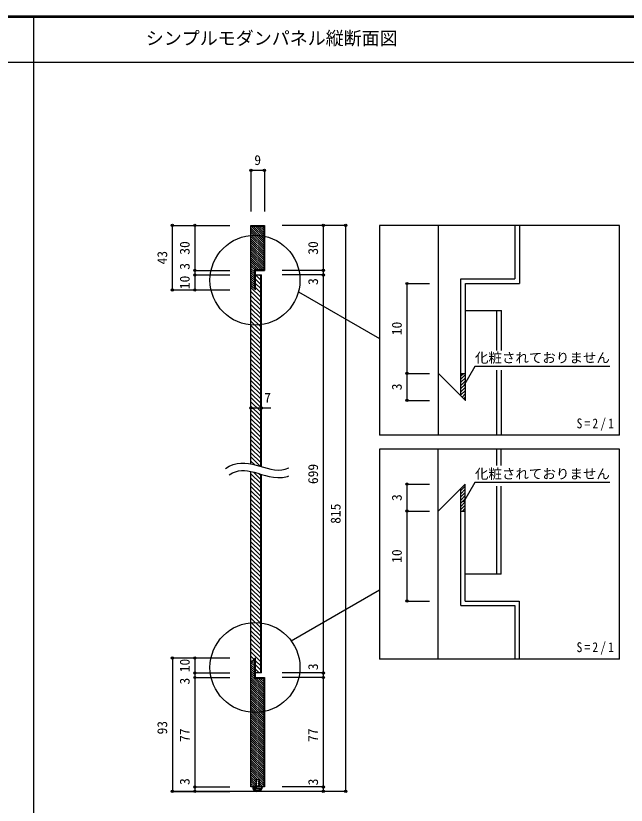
# Model space of a CAD drawing. Units: millimetres at full size, sheet at 1:3, with parts at other scales. Extents: x -600 to 570, y -431 to 418.
# Drawn here: x -93 to 314, y -109 to 418 of the extents above; entities that cross this region are included whole.
import ezdxf
from ezdxf.enums import TextEntityAlignment as Align

# ---------------------------------------------------------------- set-up
doc = ezdxf.new("R2010")
doc.units = ezdxf.units.MM
doc.header["$LTSCALE"] = 3
doc.header["$PDMODE"] = 32
doc.header["$PDSIZE"] = 1.5
for name, color, linetype in [('0-1_通り芯', 3, 'Continuous'), ('0-3_仕上', 7, 'Continuous'), ('0-4_枠', 3, 'Continuous'), ('0-A_文字', 7, 'Continuous'), ('0-B_寸法', 4, 'Continuous'), ('1-A_文字', 7, 'Continuous'), ('3-1_通り芯', 3, 'Continuous'), ('3-A_文字', 7, 'Continuous'), ('3-B_寸法', 7, 'Continuous'), ('3-C_ハッチ', 4, 'Continuous'), ('F-1_通り芯', 6, 'Continuous')]:
    doc.layers.add(name, color=color, linetype=linetype)
doc.styles.add('ＭＳ ゴシック', font='')
doc.styles.get('ＭＳ ゴシック').set_extended_font_data('MS Gothic')

msp = doc.modelspace()

# ---------------------------------------------------------------- linework, layer by layer
at = {"layer": '0-1_通り芯'}
for p, q in [((-81, 417.5), (-81, -379)), ((-600, 386.5), (570, 386.5)), ((64.134, 237.6), (64.134, 277.6)), ((66.634, 235.1), (66.634, 248.1)), ((66.634, 248.1), (72.634, 248.1)), ((67.134, 247.6), (73.134, 247.6)), ((67.134, 244.6), (71.134, 244.6)), ((70.634, 116.868), (70.634, 244.6)), ((71.134, 116.722), (71.134, 244.6)), ((64.134, 118.49), (64.134, 237.6)), ((66.634, 237.6), (67.134, 237.6)), ((64.134, -14.019), (64.134, 113.413)), ((70.634, -21.019), (70.634, 111.657)), ((71.134, -21.019), (71.134, 111.51)), ((67.134, -11.019), (64.134, -14.019)), ((66.634, -24.519), (66.634, -11.519)), ((66.634, -14.019), (67.134, -14.019)), ((67.134, -24.019), (67.134, -11.019)), ((71.134, -21.019), (67.134, -21.019)), ((66.634, -24.519), (72.634, -24.519)), ((67.134, -24.019), (73.134, -24.019)), ((72.634, -24.519), (72.634, -97.019)), ((73.134, -24.019), (73.134, -97.019))]:
    msp.add_line(p, q, dxfattribs=at)
for points in [[(64.134, 277.6), (73.134, 277.6), (73.134, 247.6)], [(64.134, 277.1), (72.634, 277.1), (72.634, 248.1)], [(64.134, 237.6), (67.134, 234.6), (67.134, 247.6)], [(73.134, -97.019), (64.134, -97.019), (64.134, -14.019)]]:
    msp.add_lwpolyline(points, dxfattribs=at)
at = {"layer": '0-3_仕上'}
for p, q in [((68.134, -92.019), (67.634, -93.269)), ((67.634, -94.519), (68.134, -93.269)), ((68.134, -93.269), (67.634, -93.269)), ((67.634, -95.769), (68.134, -94.519)), ((68.134, -94.519), (67.634, -94.519)), ((68.134, -92.019), (69.134, -92.019)), ((69.134, -92.019), (69.634, -93.269)), ((69.634, -94.519), (69.134, -93.269)), ((69.634, -93.269), (69.134, -93.269)), ((69.634, -95.769), (69.134, -94.519)), ((69.634, -94.519), (69.134, -94.519)), ((84.886, -100.019), (12.742, -100.019)), ((65.353, -98.269), (66.219, -97.769)), ((65.384, -97.019), (68.134, -97.019)), ((65.384, -97.019), (65.384, -97.769)), ((65.384, -97.769), (70.549, -97.769)), ((68.134, -95.769), (67.634, -95.769)), ((68.134, -95.769), (68.134, -97.019)), ((69.634, -95.769), (69.134, -95.769)), ((69.134, -95.769), (69.134, -97.019)), ((71.884, -97.019), (69.134, -97.019))]:
    msp.add_line(p, q, dxfattribs=at)
for radius, end in [(3.5, 351.78749), (3.25, 351.15086), (2.5, 330.00065)]:
    msp.add_arc((68.384, -96.519), radius, 210, end, dxfattribs=at)
at = {"layer": '0-4_枠'}
for p, q in [((67.634, -92.019), (69.634, -92.019)), ((67.634, -92.019), (67.634, -97.019)), ((69.634, -92.019), (69.634, -97.019)), ((65.384, -97.019), (67.634, -97.019))]:
    msp.add_line(p, q, dxfattribs=at)
at = {"layer": '0-A_文字'}
for p, q in [((149.867, 277.6), (149.867, 137.6)), ((309.867, 277.6), (149.867, 277.6)), ((309.867, 137.6), (309.867, 277.6)), ((95.824, 233.412), (149.867, 202.211)), ((309.867, 137.6), (149.867, 137.6)), ((149.867, 128.283), (149.867, -11.717)), ((309.867, 128.283), (149.867, 128.283)), ((309.867, -11.717), (309.867, 128.283)), ((90.938, 0.504), (149.867, 34.527)), ((309.867, -11.717), (149.867, -11.717))]:
    msp.add_line(p, q, dxfattribs=at)
for points in [[(47.118, 115.465), (49.708, 116.97), (52.305, 118.033), (54.901, 118.698), (57.487, 119.008), (60.06, 119.013), (62.613, 118.763), (65.143, 118.309), (67.65, 117.708), (70.132, 117.016), (72.59, 116.294), (75.027, 115.603), (77.446, 115.008), (79.852, 114.577), (82.251, 114.378), (84.65, 114.484), (87.059, 114.969), (89.488, 115.908), (89.493, 115.911)], [(49.63, 111.142), (51.922, 112.474), (53.88, 113.275), (55.823, 113.772), (57.791, 114.009), (59.819, 114.013), (61.926, 113.806), (64.118, 113.413), (66.395, 112.867), (68.756, 112.209), (71.202, 111.49), (73.749, 110.768), (76.407, 110.115), (79.203, 109.613), (82.154, 109.369), (85.257, 109.506), (88.464, 110.151), (89.493, 110.549)]]:
    msp.add_lwpolyline(points, dxfattribs=at)
for centre in [(66.83, 241.113), (66.83, -17.35)]:
    msp.add_circle(centre, 30, dxfattribs=at)
at = {"layer": '0-B_寸法'}
for p, q in [((64.134, 314.428), (73.134, 314.428)), ((64.134, 314.428), (64.134, 286.928)), ((73.134, 314.428), (73.134, 286.928)), ((11.742, 277.6), (50, 277.6)), ((11.742, 234.6), (11.742, 277.6)), ((26.742, 277.6), (26.742, 247.6)), ((64.134, 275.84), (72.634, 267.34)), ((64.134, 274.426), (72.634, 265.926)), ((64.288, 277.1), (72.634, 268.754)), ((65.702, 277.1), (72.634, 270.169)), ((67.117, 277.1), (72.634, 271.583)), ((68.531, 277.1), (72.634, 272.997)), ((69.945, 277.1), (72.634, 274.411)), ((71.359, 277.1), (72.634, 275.825)), ((127.367, 277.6), (84.886, 277.6)), ((112.367, 277.6), (84.886, 277.6)), ((112.367, 277.6), (112.367, 247.6)), ((127.367, -100.019), (127.367, 277.6)), ((64.134, 273.012), (72.634, 264.512)), ((64.134, 271.598), (72.634, 263.098)), ((64.134, 270.184), (72.634, 261.684)), ((64.134, 268.769), (72.634, 260.269)), ((64.134, 267.355), (72.634, 258.855)), ((64.134, 265.941), (72.634, 257.441)), ((64.134, 264.527), (72.634, 256.027)), ((64.134, 263.113), (72.634, 254.613)), ((64.134, 261.698), (72.634, 253.198)), ((64.134, 260.284), (72.634, 251.784)), ((64.134, 258.87), (72.634, 250.37)), ((64.134, 257.456), (72.634, 248.956)), ((64.134, 256.042), (72.076, 248.1)), ((64.134, 254.628), (70.661, 248.1)), ((64.134, 253.213), (69.247, 248.1)), ((26.742, 247.6), (50, 247.6)), ((26.742, 247.6), (26.742, 244.6)), ((64.134, 251.799), (67.833, 248.1)), ((64.134, 250.385), (66.634, 247.885)), ((64.134, 248.971), (66.634, 246.471)), ((112.367, 247.6), (84.886, 247.6)), ((112.367, 247.6), (112.367, 244.6)), ((26.742, 244.6), (50, 244.6)), ((26.742, 244.6), (26.742, 234.6)), ((64.134, 247.557), (66.634, 245.057)), ((64.134, 246.143), (66.634, 243.643)), ((64.134, 244.728), (66.634, 242.228)), ((64.134, 243.314), (66.634, 240.814)), ((67.134, 244.583), (70.634, 241.083)), ((69.945, 244.6), (70.634, 243.911)), ((112.367, 244.6), (84.886, 244.6)), ((112.367, 244.6), (112.367, -21.019)), ((64.134, 241.9), (66.634, 239.4)), ((64.134, 240.486), (66.634, 237.986)), ((64.134, 239.072), (66.634, 236.572)), ((64.134, 237.657), (66.634, 235.157)), ((67.134, 241.754), (70.634, 238.254)), ((67.134, 238.926), (70.634, 235.426)), ((11.742, 234.6), (50, 234.6)), ((64.134, 236.269), (70.634, 229.769)), ((64.134, 233.44), (70.634, 226.94)), ((67.134, 236.097), (70.634, 232.597)), ((64.134, 230.612), (70.634, 224.112)), ((64.134, 227.783), (70.634, 221.283)), ((64.134, 224.954), (70.634, 218.454)), ((64.134, 222.126), (70.634, 215.626)), ((64.134, 219.297), (70.634, 212.797)), ((64.134, 216.469), (70.634, 209.969)), ((64.134, 213.64), (70.634, 207.14)), ((64.134, 210.812), (70.634, 204.312)), ((64.134, 207.983), (70.634, 201.483)), ((64.134, 205.155), (70.634, 198.655)), ((64.134, 202.326), (70.634, 195.826)), ((64.134, 199.497), (70.634, 192.997)), ((64.134, 196.669), (70.634, 190.169)), ((64.134, 193.84), (70.634, 187.34)), ((64.134, 191.012), (70.634, 184.512)), ((64.134, 188.183), (70.634, 181.683)), ((64.134, 185.355), (70.634, 178.855)), ((64.134, 182.526), (70.634, 176.026)), ((64.134, 179.697), (70.634, 173.197)), ((64.134, 176.869), (70.634, 170.369)), ((64.134, 174.04), (70.634, 167.54)), ((64.134, 171.212), (70.634, 164.712)), ((64.134, 168.383), (70.634, 161.883)), ((64.134, 165.555), (70.634, 159.055)), ((64.134, 162.726), (70.634, 156.226)), ((64.134, 159.898), (70.634, 153.398)), ((64.134, 157.069), (70.634, 150.569)), ((64.134, 155.806), (77.469, 155.806)), ((64.134, 154.24), (70.634, 147.74)), ((64.134, 151.412), (70.634, 144.912)), ((64.134, 148.583), (70.634, 142.083)), ((64.134, 145.755), (70.634, 139.255)), ((64.134, 142.926), (70.634, 136.426)), ((64.134, 140.098), (70.634, 133.598)), ((64.134, 137.269), (70.634, 130.769)), ((64.134, 134.441), (70.634, 127.941)), ((64.134, 131.612), (70.634, 125.112)), ((64.134, 128.783), (70.634, 122.283)), ((64.134, 125.955), (70.634, 119.455)), ((64.134, 123.126), (70.188, 117.072)), ((64.134, 120.298), (66.432, 118)), ((64.134, 111.812), (70.634, 105.312)), ((65.754, 113.021), (70.634, 108.141)), ((69.66, 111.943), (70.634, 110.969)), ((64.134, 108.984), (70.634, 102.484)), ((64.134, 106.155), (70.634, 99.655)), ((64.134, 103.326), (70.634, 96.826)), ((64.134, 100.498), (70.634, 93.998)), ((64.134, 97.669), (70.634, 91.169)), ((64.134, 94.841), (70.634, 88.341)), ((64.134, 92.012), (70.634, 85.512)), ((64.134, 89.184), (70.634, 82.684)), ((64.134, 86.355), (70.634, 79.855)), ((64.134, 83.526), (70.634, 77.026)), ((64.134, 80.698), (70.634, 74.198)), ((64.134, 77.869), (70.634, 71.369)), ((64.134, 75.041), (70.634, 68.541)), ((64.134, 72.212), (70.634, 65.712)), ((64.134, 69.384), (70.634, 62.884)), ((64.134, 66.555), (70.634, 60.055)), ((64.134, 63.727), (70.634, 57.227)), ((64.134, 60.898), (70.634, 54.398)), ((64.134, 58.069), (70.634, 51.569)), ((64.134, 55.241), (70.634, 48.741)), ((64.134, 52.412), (70.634, 45.912)), ((64.134, 49.584), (70.634, 43.084)), ((64.134, 46.755), (70.634, 40.255)), ((64.134, 43.927), (70.634, 37.427)), ((64.134, 41.098), (70.634, 34.598)), ((64.134, 38.27), (70.634, 31.77)), ((64.134, 35.441), (70.634, 28.941)), ((64.134, 32.612), (70.634, 26.112)), ((64.134, 29.784), (70.634, 23.284)), ((64.134, 26.955), (70.634, 20.455)), ((64.134, 24.127), (70.634, 17.627)), ((64.134, 21.298), (70.634, 14.798)), ((64.134, 18.47), (70.634, 11.97)), ((64.134, 15.641), (70.634, 9.141)), ((64.134, 12.813), (70.634, 6.313)), ((64.134, 9.984), (70.634, 3.484)), ((64.134, 7.155), (70.634, 0.655)), ((64.134, 4.327), (70.634, -2.173)), ((64.134, 1.498), (70.634, -5.002)), ((64.134, -1.33), (70.634, -7.83)), ((64.134, -4.159), (70.634, -10.659)), ((64.134, -6.987), (70.634, -13.487)), ((64.134, -9.816), (66.235, -11.917)), ((11.742, -11.019), (50, -11.019)), ((11.742, -11.019), (11.742, -100.019)), ((26.742, -11.019), (26.742, -21.019)), ((64.134, -12.645), (64.821, -13.332)), ((64.134, -14.066), (66.634, -16.566)), ((64.134, -15.48), (66.634, -17.98)), ((64.817, -13.335), (66.634, -15.152)), ((65.524, -12.628), (66.634, -13.738)), ((66.231, -11.921), (66.634, -12.324)), ((67.134, -12.816), (70.634, -16.316)), ((67.134, -15.645), (70.634, -19.145)), ((26.742, -21.019), (50, -21.019)), ((26.742, -21.019), (26.742, -24.019)), ((64.134, -16.895), (66.634, -19.395)), ((64.134, -18.309), (66.634, -20.809)), ((64.134, -19.723), (66.634, -22.223)), ((67.134, -18.473), (69.679, -21.019)), ((112.367, -21.019), (84.886, -21.019)), ((112.367, -21.019), (112.367, -24.019)), ((26.742, -24.019), (50, -24.019)), ((26.742, -24.019), (26.742, -97.019)), ((64.134, -21.137), (66.634, -23.637)), ((64.134, -22.551), (72.634, -31.051)), ((64.134, -23.965), (72.634, -32.465)), ((64.134, -25.38), (72.634, -33.88)), ((67.515, -24.519), (72.634, -29.637)), ((68.93, -24.519), (72.634, -28.223)), ((70.344, -24.519), (72.634, -26.809)), ((71.758, -24.519), (72.634, -25.395)), ((112.367, -24.019), (84.886, -24.019)), ((112.367, -24.019), (112.367, -97.019)), ((64.134, -26.794), (72.634, -35.294)), ((64.134, -28.208), (72.634, -36.708)), ((64.134, -29.622), (72.634, -38.122)), ((64.134, -31.036), (72.634, -39.536)), ((64.134, -32.451), (72.634, -40.951)), ((64.134, -33.865), (72.634, -42.365)), ((64.134, -35.279), (72.634, -43.779)), ((64.134, -36.693), (72.634, -45.193)), ((64.134, -38.107), (72.634, -46.607)), ((64.134, -39.521), (72.634, -48.021)), ((64.134, -40.936), (72.634, -49.436)), ((64.134, -42.35), (72.634, -50.85)), ((64.134, -43.764), (72.634, -52.264)), ((64.134, -45.178), (72.634, -53.678)), ((64.134, -46.592), (72.634, -55.092)), ((64.134, -48.006), (72.634, -56.506)), ((64.134, -49.421), (72.634, -57.921)), ((64.134, -50.835), (72.634, -59.335)), ((64.134, -52.249), (72.634, -60.749)), ((64.134, -53.663), (72.634, -62.163)), ((64.134, -55.077), (72.634, -63.577)), ((64.134, -56.492), (72.634, -64.992)), ((64.134, -57.906), (72.634, -66.406)), ((64.134, -59.32), (72.634, -67.82)), ((64.134, -60.734), (72.634, -69.234)), ((64.134, -62.148), (72.634, -70.648)), ((64.134, -63.562), (72.634, -72.062)), ((64.134, -64.977), (72.634, -73.477)), ((64.134, -66.391), (72.634, -74.891)), ((64.134, -67.805), (72.634, -76.305)), ((64.134, -69.219), (72.634, -77.719)), ((64.134, -70.633), (72.634, -79.133)), ((64.134, -72.048), (72.634, -80.548)), ((64.134, -73.462), (72.634, -81.962)), ((64.134, -74.876), (72.634, -83.376)), ((64.134, -76.29), (72.634, -84.79)), ((64.134, -77.704), (72.634, -86.204)), ((64.134, -79.118), (72.634, -87.618)), ((64.134, -80.533), (72.634, -89.033)), ((64.134, -81.947), (72.634, -90.447)), ((64.134, -83.361), (72.634, -91.861)), ((64.134, -84.775), (72.634, -93.275)), ((64.134, -86.189), (72.634, -94.689)), ((64.134, -87.603), (68.549, -92.019)), ((64.134, -89.018), (67.634, -92.518)), ((64.134, -90.432), (67.634, -93.932)), ((64.134, -91.846), (67.634, -95.346)), ((64.134, -93.26), (67.634, -96.76)), ((64.134, -94.674), (66.478, -97.019)), ((69.634, -93.103), (72.634, -96.103)), ((69.634, -94.518), (72.135, -97.019)), ((11.742, -100.019), (50, -100.019)), ((26.742, -97.019), (50, -97.019)), ((26.742, -97.019), (26.742, -100.019)), ((64.134, -96.089), (65.064, -97.019)), ((69.634, -95.932), (70.721, -97.019)), ((112.367, -97.019), (84.886, -97.019)), ((127.367, -100.019), (84.886, -100.019)), ((112.367, -97.019), (112.367, -100.019))]:
    msp.add_line(p, q, dxfattribs=at)
at = {"layer": '0-B_寸法', "color": 7}
for p in [(64.134, 314.428), (73.134, 314.428), (11.742, 277.6), (26.742, 277.6), (112.367, 277.6), (127.367, 277.6), (26.742, 247.6), (112.367, 247.6), (26.742, 244.6), (112.367, 244.6), (11.742, 234.6), (26.742, 234.6), (64.134, 155.806), (71.134, 155.806), (11.742, -11.019), (26.742, -11.019), (26.742, -21.019), (112.367, -21.019), (26.742, -24.019), (112.367, -24.019), (11.742, -100.019), (26.742, -97.019), (26.742, -100.019), (112.367, -97.019), (112.367, -100.019), (127.367, -100.019)]:
    msp.add_point(p, dxfattribs=at)
at = {"layer": '3-1_通り芯'}
for p, q in [((189.218, 178.886), (189.218, 277.6)), ((240.218, 277.6), (240.218, 241.886)), ((243.218, 277.6), (243.218, 238.886)), ((204.218, 163.886), (204.218, 241.886)), ((204.218, 241.886), (240.218, 241.886)), ((207.218, 238.886), (243.218, 238.886)), ((207.218, 220.886), (231.218, 220.886)), ((228.218, 194.104), (228.218, 220.886)), ((231.218, 194.104), (231.218, 220.886)), ((228.218, 137.6), (228.218, 181.129)), ((231.218, 137.6), (231.218, 181.129)), ((189.218, 137.6), (189.218, 178.886)), ((204.218, 178.886), (207.218, 178.886)), ((189.073, 86.997), (189.073, 128.283)), ((228.073, 117.368), (228.073, 128.283)), ((231.073, 117.368), (231.073, 128.283)), ((204.073, 23.997), (204.073, 101.997)), ((228.073, 44.997), (228.073, 103.588)), ((231.073, 44.997), (231.073, 103.588)), ((189.073, -11.717), (189.073, 86.997)), ((204.073, 86.997), (207.073, 86.997)), ((231.073, 44.997), (207.073, 44.997)), ((207.073, 26.997), (243.073, 26.997)), ((243.073, 26.997), (243.073, -11.717)), ((204.073, 23.997), (240.073, 23.997)), ((240.073, 23.997), (240.073, -11.717))]:
    msp.add_line(p, q, dxfattribs=at)
for points in [[(189.218, 178.886), (207.218, 160.886), (207.218, 238.886)], [(207.073, 26.997), (207.073, 104.997), (189.073, 86.997)]]:
    msp.add_lwpolyline(points, dxfattribs=at)
at = {"layer": '3-A_文字'}
for p, q in [((213.554, 183.464), (206.005, 170.388)), ((303.554, 183.464), (213.554, 183.464)), ((213.554, 105.992), (206.005, 92.916)), ((303.554, 105.992), (213.554, 105.992))]:
    msp.add_line(p, q, dxfattribs=at)
at = {"layer": '3-B_寸法', "color": 4}
for p, q in [((168.218, 238.886), (168.218, 178.886)), ((168.218, 238.886), (183.218, 238.886)), ((168.218, 178.886), (183.218, 178.886)), ((168.218, 178.886), (168.218, 160.886)), ((168.218, 160.886), (183.218, 160.886)), ((168.218, 104.997), (168.218, 86.997)), ((168.218, 104.997), (183.218, 104.997)), ((168.218, 86.997), (183.218, 86.997)), ((168.218, 86.997), (168.218, 26.997)), ((168.218, 26.997), (183.218, 26.997))]:
    msp.add_line(p, q, dxfattribs=at)
at = {"layer": '3-B_寸法'}
for p in [(168.218, 238.886), (168.218, 178.886), (168.218, 160.886), (168.218, 104.997), (168.218, 86.997), (168.218, 26.997)]:
    msp.add_point(p, dxfattribs=at)
at = {"layer": '3-C_ハッチ'}
for p, q in [((204.218, 177.212), (205.892, 178.886)), ((204.218, 175.091), (207.218, 178.091)), ((204.218, 172.97), (207.218, 175.97)), ((204.218, 170.849), (207.218, 173.849)), ((204.218, 168.727), (207.218, 171.727)), ((204.218, 166.606), (207.218, 169.606)), ((204.218, 164.485), (207.218, 167.485)), ((204.98, 163.125), (207.218, 165.363)), ((206.04, 162.064), (207.218, 163.242)), ((207.101, 161.003), (207.218, 161.121)), ((204.073, 100.699), (207.073, 103.699)), ((204.073, 98.578), (207.073, 101.578)), ((204.073, 96.457), (207.073, 99.457)), ((204.073, 94.335), (207.073, 97.335)), ((204.073, 92.214), (207.073, 95.214)), ((204.073, 90.093), (207.073, 93.093)), ((204.073, 87.971), (207.073, 90.971)), ((205.22, 86.997), (207.073, 88.85))]:
    msp.add_line(p, q, dxfattribs=at)
at = {"layer": 'F-1_通り芯'}
for p, q in [((-600, 417.5), (570, 417.5)), ((-600, 417), (570, 417)), ((-600, 416.5), (570, 416.5))]:
    msp.add_line(p, q, dxfattribs=at)

# ---------------------------------------------------------------- texts
at = {"layer": '0-A_文字', "style": 'ＭＳ ゴシック'}
msp.add_text('シンプルモダンパネル縦断面図', height=8.798, dxfattribs=at).set_placement((-6, 395.5), align=Align.BOTTOM_LEFT)
at = {"layer": '0-B_寸法', "color": 7, "style": 'ＭＳ ゴシック'}
for s, p in [('9', (66.384, 315.928)), ('7', (72.969, 157.306))]:
    msp.add_text(s, height=6.598, dxfattribs=at).set_placement(p, align=Align.BOTTOM_LEFT)
for s, p in [('30', (25.242, 258.1)), ('30', (110.867, 258.1)), ('43', (10.242, 251.6)), ('3', (25.242, 248.057)), ('10', (25.242, 235.1)), ('3', (110.867, 237.904)), ('699', (110.867, 105.041)), ('815', (125.867, 78.541)), ('10', (25.242, -20.519)), ('3', (110.867, -19.125)), ('3', (25.242, -28.718)), ('93', (10.242, -62.019)), ('77', (25.242, -67.019)), ('77', (110.867, -67.019)), ('3', (25.242, -95.737)), ('3', (110.867, -95.986))]:
    msp.add_text(s, height=6.598, rotation=90, dxfattribs=at).set_placement(p, align=Align.BOTTOM_LEFT)
at = {"layer": '1-A_文字', "char_height": 6.598, "attachment_point": 7, "style": 'ＭＳ ゴシック'}
for insert in [(281.367, 140.6), (281.367, -8.717)]:
    msp.add_mtext('\\T1.38;\\W0.85;S=2/1', dxfattribs=dict(at, insert=insert))
at = {"layer": '3-A_文字', "style": 'ＭＳ ゴシック'}
for p in [(213.554, 184.064), (213.554, 106.592)]:
    msp.add_text('化粧されておりません', height=6.598, dxfattribs=at).set_placement(p, align=Align.BOTTOM_LEFT)
at = {"layer": '3-B_寸法', "style": 'ＭＳ ゴシック'}
for s, p in [('10', (166.718, 204.386)), ('3', (166.718, 167.636)), ('3', (166.718, 93.747)), ('10', (166.718, 52.497))]:
    msp.add_text(s, height=6.598, rotation=90, dxfattribs=at).set_placement(p, align=Align.BOTTOM_LEFT)

doc.saveas('drawing.dxf')
